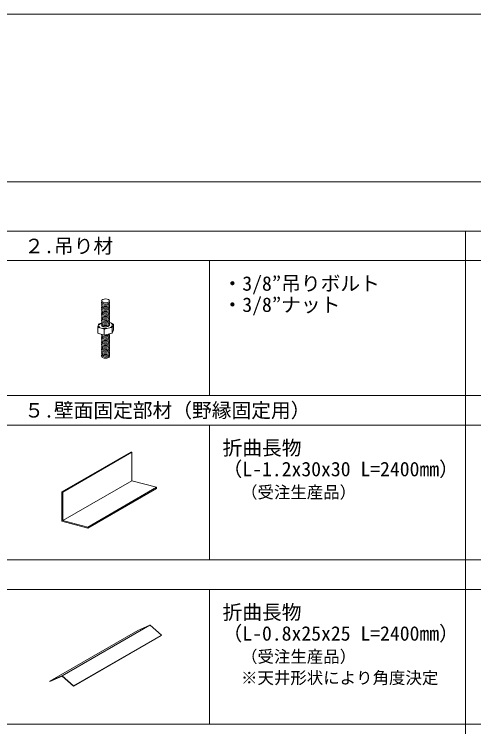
# Model space of a CAD drawing. Units: millimetres at full size; details may follow other scales. Extents: x -1379 to 1379, y -984 to 973.
# Drawn here: x -688 to -338, y 431 to 973 of the extents above; entities that cross this region are included whole.
import ezdxf
from ezdxf.enums import TextEntityAlignment as Align

# ---------------------------------------------------------------- set-up
doc = ezdxf.new("R2010")
doc.units = ezdxf.units.MM
doc.header["$LTSCALE"] = 5
for name, color, linetype, lineweight in [('0-3_太線２', 3, 'Continuous', 18), ('2-2_太線１', 3, 'Continuous', 18), ('5-1_中線', 7, 'Continuous', 18), ('5-2_太線１', 3, 'Continuous', 18), ('5-6_文字', 7, 'Continuous', 18)]:
    doc.layers.add(name, color=color, linetype=linetype, lineweight=lineweight)
doc.styles.add('ＭＳ ゴシック', font='')
doc.styles.get('ＭＳ ゴシック').set_extended_font_data('MS Gothic')

msp = doc.modelspace()

# ---------------------------------------------------------------- linework, layer by layer
at = {"layer": '0-3_太線２'}
msp.add_line((-1378.845, 972.675), (1378.845, 972.675), dxfattribs=at)
at = {"layer": '2-2_太線１'}
msp.add_line((-1378.845, 807.819), (-5, 807.819), dxfattribs=at)
at = {"layer": '5-1_中線'}
for p, q in [((-623.457, 737.036), (-623.275, 737.142)), ((-612.399, 737.057), (-612.36, 737.018)), ((-612.351, 736.974), (-612.351, 732.714)), ((-624.394, 730.038), (-624.394, 734.298)), ((-619.335, 732.942), (-619.335, 728.682)), ((-613.313, 734.28), (-613.313, 730.02))]:
    msp.add_line(p, q, dxfattribs=at)
at = {"layer": '5-1_中線', "color": 3}
for p, q in [((-651.559, 609.535), (-599.234, 639.745)), ((-650.777, 609.325), (-598.452, 639.535)), ((-599.234, 639.745), (-598.452, 639.535)), ((-598.452, 639.535), (-598.452, 617.935)), ((-631.999, 582.694), (-579.674, 612.904)), ((-651.559, 587.035), (-651.559, 609.535)), ((-651.559, 609.535), (-650.777, 609.325)), ((-650.777, 609.325), (-650.777, 587.725)), ((-631.999, 581.794), (-579.674, 612.004)), ((-651.559, 587.035), (-631.999, 581.794)), ((-660.748, 465.414), (-593.946, 503.982)), ((-651.473, 469.53), (-584.719, 508.07)), ((-584.792, 508.051), (-593.946, 503.982)), ((-584.528, 508.01), (-575.943, 500.472)), ((-642.853, 461.751), (-576.051, 500.319)), ((-642.73, 461.891), (-575.929, 500.459)), ((-576.051, 500.319), (-575.929, 500.459)), ((-575.929, 500.459), (-575.943, 500.472)), ((-575.943, 500.472), (-575.929, 500.459)), ((-651.594, 469.483), (-660.748, 465.414)), ((-651.449, 469.299), (-660.656, 465.207)), ((-642.853, 461.751), (-651.449, 469.299)), ((-651.33, 469.442), (-642.744, 461.904)), ((-660.748, 465.414), (-660.656, 465.207)), ((-642.853, 461.751), (-642.73, 461.891)), ((-642.73, 461.891), (-642.744, 461.904)), ((-642.744, 461.904), (-642.73, 461.891))]:
    msp.add_line(p, q, dxfattribs=at)
at = {"layer": '5-1_中線'}
msp.add_lwpolyline([(-612.351, 732.714), (-613.313, 730.02), (-619.335, 728.682), (-624.394, 730.038)], dxfattribs=at)
at = {"layer": '5-1_中線', "color": 3}
for points in [[(-650.777, 587.725), (-598.452, 617.935), (-579.674, 612.904), (-579.674, 612.004)], [(-631.999, 581.794), (-631.999, 582.694), (-650.777, 587.725)]]:
    msp.add_lwpolyline(points, dxfattribs=at)
for centre in [(-584.692, 507.824), (-651.494, 469.256)]:
    msp.add_arc(centre, 0.247, 48.71529, 113.96271, dxfattribs=at)
at = {"layer": '5-1_中線'}
for centre, major_axis, ratio, start_param, end_param in [((-618.404, 753.737), (3.001, -0.069), 0.474095, 2.8085354, 6.637984), ((-618.404, 752.777), (3.001, -0.069), 0.474095, 2.8085354, 6.637984), ((-618.404, 751.817), (3.001, -0.069), 0.474095, 2.8085354, 6.637984), ((-618.404, 750.857), (3.001, -0.069), 0.474095, 2.8085354, 6.637984), ((-618.404, 749.897), (3.001, -0.069), 0.474095, 2.8085354, 6.637984), ((-618.404, 748.937), (3.001, -0.069), 0.474095, 2.8085354, 6.637984), ((-618.404, 747.977), (3.001, -0.069), 0.474095, 2.8085354, 6.637984), ((-618.404, 747.017), (3.001, -0.069), 0.474095, 2.8085354, 6.637984), ((-618.404, 746.057), (3.001, -0.069), 0.474095, 2.8085354, 6.637984), ((-618.404, 745.097), (3.001, -0.069), 0.474095, 2.8085354, 6.637984), ((-618.404, 744.137), (3.001, -0.069), 0.474095, 2.8085354, 6.637984), ((-618.404, 743.177), (3.001, -0.069), 0.474095, 2.8085354, 6.637984), ((-618.404, 742.217), (3.001, -0.069), 0.474095, 2.8085354, 6.637984), ((-623.913, 735.645), (-0.468, -1.394), 0.080122, 3.2320907, 6.0489062), ((-620.422, 737.661), (-3.01, -0.678), 0.113869, 5.0377348, 5.9327598), ((-618.404, 741.257), (3.001, -0.069), 0.474095, 2.8085354, 6.637984), ((-618.404, 740.297), (3.001, -0.069), 0.474095, 2.8085354, 6.637984), ((-618.404, 739.337), (3.001, -0.069), 0.474095, 2.8085354, 6.637984), ((-618.404, 738.377), (3.001, -0.069), 0.474095, 2.8085354, 6.637984), ((-618.404, 737.417), (3.001, -0.069), 0.474095, 2.8085354, 6.637984), ((-618.404, 736.457), (3.001, -0.069), 0.474095, 2.8085354, 6.637984), ((-614.881, 737.652), (-2.528, 0.69), 0.132602, 3.3728295, 5.0110855), ((-612.832, 735.627), (-0.468, -1.394), 0.080122, 2.9073136, 6.0489062), ((-621.865, 733.62), (-2.528, 0.69), 0.132602, 3.1777912, 6.3193836), ((-618.373, 735.996), (2.867, 0.208), 0.410193, 2.9626547, 6.0928797), ((-616.324, 733.611), (-3.01, -0.678), 0.113869, 3.1159443, 6.2575369), ((-618.404, 735.497), (3.001, -0.069), 0.474095, 0.3461234, 0.3547987), ((-618.404, 727.817), (3.001, -0.069), 0.474095, 2.8085354, 6.637984), ((-618.404, 726.857), (3.001, -0.069), 0.474095, 2.8085354, 6.637984), ((-618.404, 725.897), (3.001, -0.069), 0.474095, 2.8085354, 6.637984), ((-618.404, 728.777), (3.001, -0.069), 0.474095, 2.8827025, 6.637984), ((-618.404, 729.737), (3.001, -0.069), 0.474095, 3.6119794, 6.202019), ((-618.404, 724.937), (3.001, -0.069), 0.474095, 2.8085354, 6.637984), ((-618.404, 723.977), (3.001, -0.069), 0.474095, 2.8085354, 6.637984), ((-618.404, 723.017), (3.001, -0.069), 0.474095, 2.8085354, 6.637984), ((-618.404, 722.057), (3.001, -0.069), 0.474095, 2.8085354, 6.637984), ((-618.404, 721.097), (3.001, -0.069), 0.474095, 2.8085354, 6.637984), ((-618.404, 720.137), (3.001, -0.069), 0.474095, 2.8085354, 6.637984), ((-618.404, 719.177), (3.001, -0.069), 0.474095, 2.8085354, 6.637984), ((-618.404, 718.217), (3.001, -0.069), 0.474095, 2.8085354, 6.637984), ((-618.404, 717.257), (3.001, -0.069), 0.474095, 2.8085354, 6.637984), ((-618.404, 716.297), (3.001, -0.069), 0.474095, 2.8085354, 6.637984), ((-618.404, 715.337), (3.001, -0.069), 0.474095, 2.8085354, 6.637984), ((-618.404, 714.377), (3.001, -0.069), 0.474095, 2.8085354, 6.637984), ((-618.404, 713.417), (3.001, -0.069), 0.474095, 2.8085354, 6.637984), ((-618.404, 712.457), (3.001, -0.069), 0.474095, 2.8085354, 6.637984)]:
    msp.add_ellipse(centre, major_axis=major_axis, ratio=ratio, start_param=start_param, end_param=end_param, dxfattribs=at)
msp.add_ellipse((-618.404, 754.697), major_axis=(3.001, -0.069), ratio=0.474095, dxfattribs=at)
at = {"layer": '5-1_中線', "color": 4, "lineweight": 9}
for start_param, end_param in [(2.2290904, 2.7553389), (0.0600078, 0.5561709), (3.0570245, 3.7002533), (4.2932244, 4.7884203), (5.4020339, 5.9538589)]:
    msp.add_ellipse((-618.373, 735.996), major_axis=(5.333, 0.388), ratio=0.410193, start_param=start_param, end_param=end_param, dxfattribs=at)
at = {"layer": '5-2_太線１'}
for p, q in [((-1378.845, 845.319), (1378.845, 845.319)), ((0, 807.819), (-1378.845, 807.819)), ((-344.711, 807.819), (-344.711, 682.819)), ((0, 785.27), (-1378.845, 785.27)), ((-1378.845, 682.819), (0, 682.819)), ((-344.711, 682.819), (-344.711, 557.819)), ((0, 660.27), (-1378.845, 660.27)), ((-1378.845, 557.819), (0, 557.819)), ((-344.711, 557.819), (-344.711, 432.819)), ((-344.711, 557.819), (-344.711, 432.819)), ((0, 535.27), (-1378.845, 535.27)), ((0, 432.819), (-1378.845, 432.819)), ((-1378.845, 432.819), (0, 432.819)), ((-344.711, 432.819), (-344.711, 307.819))]:
    msp.add_line(p, q, dxfattribs=at)
at = {"layer": '5-2_太線１', "color": 4, "lineweight": 9}
for p, q in [((-539.423, 785.27), (-539.423, 682.819)), ((-539.423, 660.27), (-539.423, 557.819)), ((-539.423, 535.27), (-539.423, 432.819))]:
    msp.add_line(p, q, dxfattribs=at)
at = {"layer": '5-2_太線１'}
for points in [[(0, 682.819), (-1378.845, 682.819), (-1378.845, 557.819)], [(0, 557.819), (-1378.845, 557.819), (-1378.845, 432.819)]]:
    msp.add_lwpolyline(points, dxfattribs=at)

# ---------------------------------------------------------------- texts
at = {"layer": '5-6_文字', "style": 'ＭＳ ゴシック'}
for s, p in [('２.吊り材', (-680.158, 787.643)), ('・3/8”吊りボルト', (-529.423, 759.125)), ('・3/8”ナット', (-529.423, 742.98)), ('５.壁面固定部材（野縁固定用）', (-680.158, 662.643)), ('折曲長物', (-529.423, 634.125)), ('（L-1.2x30x30 L=2400mm）', (-529.423, 617.98)), ('折曲長物', (-529.422, 509.125)), ('（L-0.8x25x25 L=2400mm）', (-529.422, 492.98))]:
    msp.add_text(s, height=11, dxfattribs=at).set_placement(p, align=Align.BOTTOM_LEFT)
at = {"layer": '5-6_文字', "color": 4, "style": 'ＭＳ ゴシック'}
for s, p in [('（受注生産品）', (-515.374, 601.835)), ('（受注生産品）', (-515.374, 476.835)), ('※天井形状により角度決定', (-515.374, 460.69))]:
    msp.add_text(s, height=9.164, dxfattribs=at).set_placement(p, align=Align.BOTTOM_LEFT)

doc.saveas('drawing.dxf')
